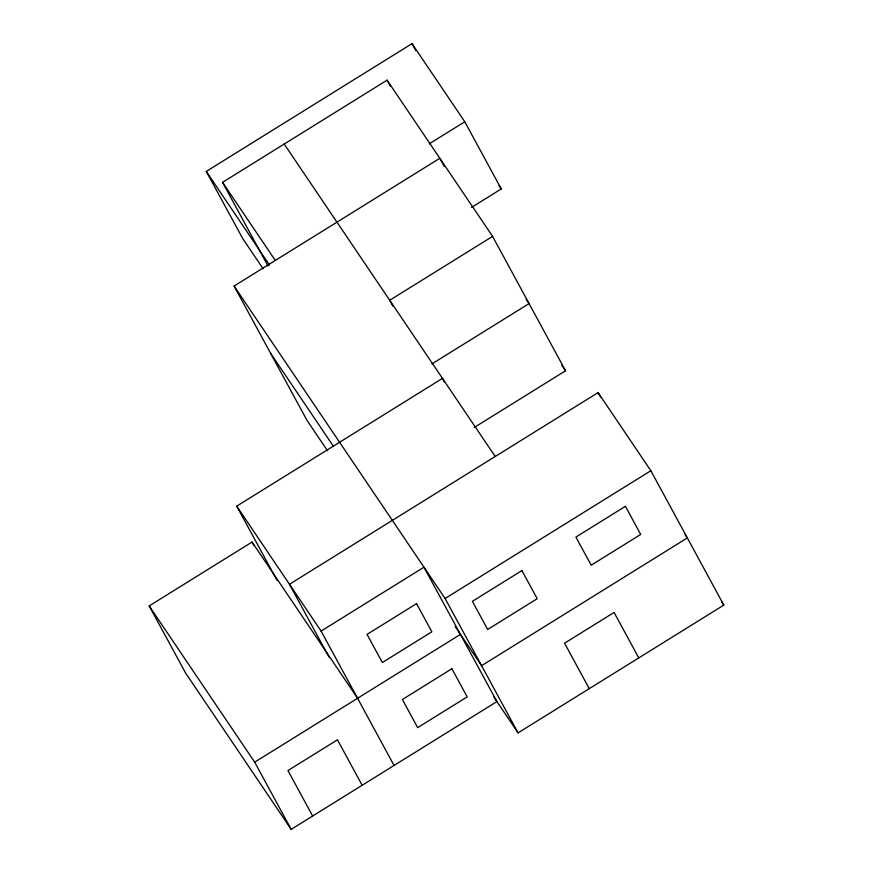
<?xml version="1.0" encoding="UTF-8"?>
<svg xmlns="http://www.w3.org/2000/svg" width="873" height="873" viewBox="0 0 873 873"><rect width="100%" height="100%" fill="white"/><g stroke="black" fill="none" stroke-linecap="round" stroke-linejoin="round"><path stroke-width="1.31" d="M263.1 268.742L242.759 238.613L206.268 171.414L412.023 43.65L464.785 121.762L501.266 188.95L471.496 207.447M267.989 266.036L222.55 182.337L387.077 80.163L492.59 236.387L565.551 370.774L474.235 427.475M429.287 143.805L464.785 121.762M327.539 450.774L307.045 420.437L234.084 286.049L439.828 158.275L444.313 166.525M492.59 236.387L389.707 300.268L392.915 306.161M431.971 363.877L529.071 303.586L526.059 299.123M277.036 580.414L236.714 506.154L442.469 378.38L444.39 381.916M394.05 765.468L321.089 631.081L423.962 567.199L496.923 701.586L291.178 829.35L185.665 673.127L149.185 605.938L252.057 542.046L357.57 698.269M493.922 697.123L518.06 732.873L723.815 605.109L650.854 470.722L598.092 392.61L289.465 584.266L329.154 657.347M518.06 732.873L445.099 598.496L650.854 470.722M291.178 829.35L254.687 762.162L460.442 634.387M499.007 185.611L501.266 188.95M685.076 534.571L687.335 537.921L481.58 665.684L455.171 626.585M561.786 365.198L565.551 370.774M721.556 601.759L723.815 605.109M284.205 144.045L495.22 456.492M222.55 182.337L275.301 260.449M206.268 171.414L269.582 265.152M234.084 286.049L445.099 598.496M270.565 353.238L333.562 446.518M236.714 506.154L321.089 631.081M149.185 605.938L254.687 762.162M412.023 43.65L415.864 50.721M598.092 392.61L600.657 397.324M387.077 80.163L390.275 86.056M638.774 657.926L614.09 612.453L564.569 643.194L589.264 688.666M252.057 542.046L253.978 545.581M362.153 785.274L337.469 739.802L287.959 770.553L312.643 816.015M416.552 603.647L367.042 634.387L382.33 662.531L431.84 631.79L416.552 603.647M521.912 570.582L472.402 601.333L487.68 629.477L537.201 598.725L521.912 570.582M625.417 506.318L575.907 537.059L591.185 565.202L640.695 534.462L625.417 506.318M451.898 668.74L402.388 699.491L417.676 727.635L467.186 696.883L451.898 668.74"/></g></svg>
